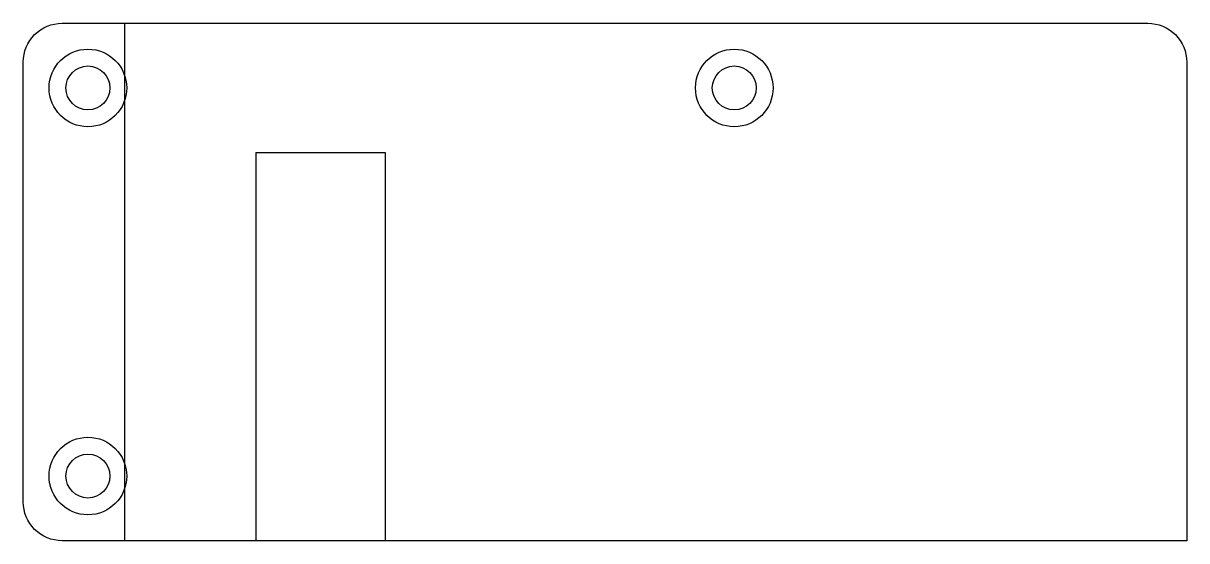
# Model space of a CAD drawing. Header units: millimetres. Extents: x 0 to 90, y 0 to 40.
import ezdxf

# ---------------------------------------------------------------- set-up
doc = ezdxf.new("R2010")
doc.units = ezdxf.units.MM
doc.layers.get('0').update_dxf_attribs({"linetype": 'CONTINUOUS'})

msp = doc.modelspace()

# ---------------------------------------------------------------- linework, layer by layer
for p, q in [((7.822, 40), (7.822, 0)), ((18, 30), (18, 0)), ((18, 30), (28, 30)), ((28, 30), (28, 0))]:
    msp.add_line(p, q)
msp.add_lwpolyline([(3, 40), (87, 40, -0.414214), (90, 37), (90, 0), (3, 0, -0.414214), (0, 3), (0, 37, -0.414214)], format="xyb", close=True)
for centre, radius in [((5, 35), 3), ((55, 35), 3), ((5, 35), 1.7), ((55, 35), 1.7), ((5, 5), 3), ((5, 5), 1.7)]:
    msp.add_circle(centre, radius)

doc.saveas('drawing.dxf')
